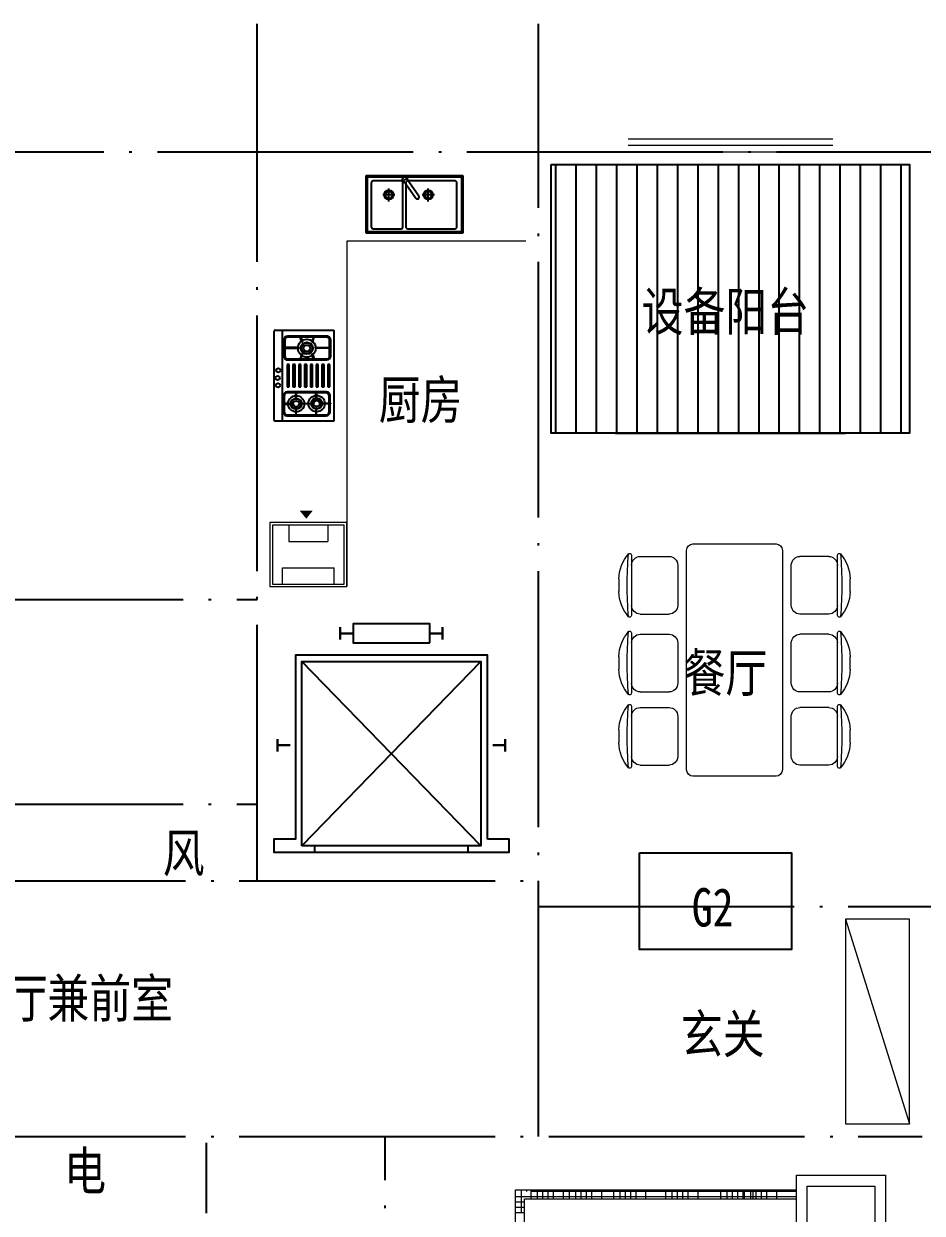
# Model space of a CAD drawing. Extents: x 164940 to 3842273, y 640355 to 1124023.
# Drawn here: x 3748510 to 3755535, y 1103472 to 1112771 of the extents above; entities that cross this region are included whole.
import ezdxf

# ---------------------------------------------------------------- set-up
doc = ezdxf.new("R2010")
doc.units = 0
doc.header["$LTSCALE"] = 1000
doc.header["$MEASUREMENT"] = 0
doc.linetypes.add('DOTE', pattern=[2.4200000000000004, 2, -0.2, 0.02, -0.2])
for name, color, linetype in [('-文字', 7, 'Continuous'), ('13fix', 154, 'Continuous'), ('DOTE', 1, 'DOTE'), ('HACTH', 8, 'Continuous'), ('STAIR', 43, 'Continuous'), ('WALL', 255, 'Continuous'), ('WINDOW', 4, 'Continuous'), ('管井', 236, 'Continuous')]:
    doc.layers.add(name, color=color, linetype=linetype)
for name, color, linetype, lineweight in [('fd', 4, 'Continuous', 5), ('家具', 33, 'Continuous', 5), ('看线', 5, 'Continuous', 0)]:
    doc.layers.add(name, color=color, linetype=linetype, lineweight=lineweight)
doc.styles.add('-黑体', font='SIMHEI.TTF', dxfattribs={"width": 0.8})

# ---------------------------------------------------------------- blocks, each defined once
blk = doc.blocks.new('A$C6F030B8F')
for p, q in [((273.4950913527282, 1808.523800458119), (372.6282256689738, 1808.523800458119)), ((881.8601397314342, 1808.523800458119), (980.9932740476797, 1808.523800458119)), ((1454.236752417637, 1808.523800458119), (1553.369886733883, 1808.523800458119)), ((93.06165851082187, 1708.523800458119), (553.0616585108219, 1708.523800458119)), ((701.4267068895278, 1708.523800458119), (1161.426706889528, 1708.523800458119)), ((1273.803319575731, 1708.523800458119), (1733.803319575731, 1708.523800458119)), ((98.06165851082187, 1641.023800458119), (98.06165851082187, 1416.023800458119)), ((548.0616585108219, 1641.023800458119), (548.0616585108219, 1416.023800458119)), ((706.4267068895278, 1641.023800458119), (706.4267068895278, 1416.023800458119)), ((1156.426706889528, 1641.023800458119), (1156.426706889528, 1416.023800458119)), ((1278.803319575731, 1641.023800458119), (1278.803319575731, 1416.023800458119)), ((1728.803319575731, 1641.023800458119), (1728.803319575731, 1416.023800458119)), ((165.5616585108219, 1348.523800458119), (480.5616585108219, 1348.523800458119)), ((773.9267068895278, 1348.523800458119), (1088.926706889528, 1348.523800458119)), ((1346.303319575731, 1348.523800458119), (1661.303319575731, 1348.523800458119)), ((0.001522393722552806, 1229.261700655799), (0.001522393722552806, 579.2617006557994)), ((1765.636489627534, 1279.261700655799), (50.00152239372255, 1279.261700655799)), ((1815.636489627534, 579.2617006557994), (1815.636489627534, 1229.261700655799)), ((50.00152239372255, 529.2617006557994), (1765.636489627534, 529.2617006557994)), ((98.06165851082187, 167.4996008534799), (98.06165851082187, 392.4996008534799)), ((480.5616585108219, 459.9996008534799), (165.5616585108219, 459.9996008534799)), ((548.0616585108219, 167.4996008534799), (548.0616585108219, 392.4996008534799)), ((706.4267068895278, 167.4996008534799), (706.4267068895278, 392.4996008534799)), ((1088.926706889528, 459.9996008534799), (773.9267068895278, 459.9996008534799)), ((1156.426706889528, 167.4996008534799), (1156.426706889528, 392.4996008534799)), ((1278.803319575731, 167.4996008534799), (1278.803319575731, 392.4996008534799)), ((1661.303319575731, 459.9996008534799), (1346.303319575731, 459.9996008534799)), ((1728.803319575731, 167.4996008534799), (1728.803319575731, 392.4996008534799)), ((553.0616585108219, 99.99960085347993), (93.06165851082187, 99.99960085347993)), ((1161.426706889528, 99.99960085347993), (701.4267068895278, 99.99960085347993)), ((1733.803319575731, 99.99960085347993), (1273.803319575731, 99.99960085347993)), ((372.6282256689738, -0.0003991465200670063), (273.4950913527282, -0.0003991465200670063)), ((980.9932740476797, -0.0003991465200670063), (881.8601397314342, -0.0003991465200670063)), ((1553.369886733883, -0.0003991465200670063), (1454.236752417637, -0.0003991465200670063))]:
    blk.add_line(p, q)
for centre, radius, start, end in [((283.2160704217386, 1493.083929135872), 315.5896225382623, 91.76513784487254, 130.7265433118913), ((362.9072465999634, 1493.083929135872), 315.5896225382623, 49.27345668810868, 88.23486215512744), ((891.5811188004445, 1493.083929135872), 315.5896225382623, 91.76513784487254, 130.7265433118913), ((971.2722949786694, 1493.083929135872), 315.5896225382623, 49.27345668810868, 88.23486215512744), ((1463.957731486647, 1493.083929135872), 315.5896225382623, 91.76513784487254, 130.7265433118913), ((1543.648907664872, 1493.083929135872), 315.5896225382623, 49.27345668810868, 88.23486215512744), ((83.83425769075984, 1724.66957237653), 10, 130.7265433118913, 202.6699912160863), ((93.06165851082187, 1728.523800458119), 20, 202.6699912160863, 270), ((323.0616585108219, -969.3144502629293), 2712.716921149136, 84.80230403046075, 95.19769596953925), ((165.5616585108219, 1641.023800458119), 67.5, 90, 180), ((480.5616585108219, 1641.023800458119), 67.5, 0, 90), ((553.0616585108219, 1728.523800458119), 20, 270, 337.3300087839137), ((562.2890593309421, 1724.66957237653), 10, 337.3300087839137, 49.27345668810868), ((692.1993060694658, 1724.66957237653), 10, 130.7265433118913, 202.6699912160863), ((701.4267068895278, 1728.523800458119), 20, 202.6699912160863, 270), ((931.4267068895278, -969.3144502629293), 2712.716921149136, 84.80230403046075, 95.19769596953925), ((773.9267068895278, 1641.023800458119), 67.5, 90, 180), ((1088.926706889528, 1641.023800458119), 67.5, 0, 90), ((1161.426706889528, 1728.523800458119), 20, 270, 337.3300087839137), ((1170.654107709648, 1724.66957237653), 10, 337.3300087839137, 49.27345668810868), ((1264.575918755669, 1724.66957237653), 10, 130.7265433118913, 202.6699912160863), ((1273.803319575731, 1728.523800458119), 20, 202.6699912160863, 270), ((1503.803319575731, -969.3144502629293), 2712.716921149136, 84.80230403046075, 95.19769596953925), ((1346.303319575731, 1641.023800458119), 67.5, 90, 180), ((1661.303319575731, 1641.023800458119), 67.5, 0, 90), ((1733.803319575731, 1728.523800458119), 20, 270, 337.3300087839137), ((1743.030720395851, 1724.66957237653), 10, 337.3300087839137, 49.27345668810868), ((165.5616585108219, 1416.023800458119), 67.5, 180, 270), ((480.5616585108219, 1416.023800458119), 67.5, 270, 0), ((773.9267068895278, 1416.023800458119), 67.5, 180, 270), ((1088.926706889528, 1416.023800458119), 67.5, 270, 0), ((1346.303319575731, 1416.023800458119), 67.5, 180, 270), ((1661.303319575731, 1416.023800458119), 67.5, 270, 0), ((50.00152239372255, 1229.261700655799), 50, 90, 180), ((1765.636489627534, 1229.261700655799), 50, 0, 90), ((50.00152239372255, 579.2617006557994), 50, 180, 270), ((1765.636489627534, 579.2617006557994), 50, 270, 0), ((165.5616585108219, 392.4996008534799), 67.5, 90, 180), ((480.5616585108219, 392.4996008534799), 67.5, 0, 90), ((773.9267068895278, 392.4996008534799), 67.5, 90, 180), ((1088.926706889528, 392.4996008534799), 67.5, 0, 90), ((1346.303319575731, 392.4996008534799), 67.5, 90, 180), ((1661.303319575731, 392.4996008534799), 67.5, 0, 90), ((93.06165851082187, 79.99960085347993), 20, 90, 157.3300087839137), ((165.5616585108219, 167.4996008534799), 67.5, 180, 270), ((480.5616585108219, 167.4996008534799), 67.5, 270, 0), ((553.0616585108219, 79.99960085347993), 20, 22.66999121608625, 90), ((701.4267068895278, 79.99960085347993), 20, 90, 157.3300087839137), ((773.9267068895278, 167.4996008534799), 67.5, 180, 270), ((1088.926706889528, 167.4996008534799), 67.5, 270, 0), ((1161.426706889528, 79.99960085347993), 20, 22.66999121608625, 90), ((1273.803319575731, 79.99960085347993), 20, 90, 157.3300087839137), ((1346.303319575731, 167.4996008534799), 67.5, 180, 270), ((1661.303319575731, 167.4996008534799), 67.5, 270, 0), ((1733.803319575731, 79.99960085347993), 20, 22.66999121608625, 90), ((83.83425769075984, 83.85382893512724), 10, 157.3300087839137, 229.2734566881087), ((283.2160704217386, 315.4394721757271), 315.5896225382623, 229.2734566881087, 268.2348621551275), ((323.0616585108219, 2777.837851574528), 2712.716921149136, 264.8023040304607, 275.1976959695393), ((362.9072465999634, 315.4394721757271), 315.5896225382623, 271.7651378448725, 310.7265433118913), ((562.2890593309421, 83.85382893512724), 10, 310.7265433118913, 22.66999121608625), ((692.1993060694658, 83.85382893512724), 10, 157.3300087839137, 229.2734566881087), ((891.5811188004445, 315.4394721757271), 315.5896225382623, 229.2734566881087, 268.2348621551275), ((931.4267068895278, 2777.837851574528), 2712.716921149136, 264.8023040304607, 275.1976959695393), ((971.2722949786694, 315.4394721757271), 315.5896225382623, 271.7651378448725, 310.7265433118913), ((1170.654107709648, 83.85382893512724), 10, 310.7265433118913, 22.66999121608625), ((1264.575918755669, 83.85382893512724), 10, 157.3300087839137, 229.2734566881087), ((1463.957731486647, 315.4394721757271), 315.5896225382623, 229.2734566881087, 268.2348621551275), ((1503.803319575731, 2777.837851574586), 2712.716921149136, 264.8023040304607, 275.1976959695393), ((1543.648907664872, 315.4394721757271), 315.5896225382623, 271.7651378448725, 310.7265433118913), ((1743.030720395851, 83.85382893512724), 10, 310.7265433118913, 22.66999121608625)]:
    blk.add_arc(centre, radius, start, end)
blk = doc.blocks.new('A$C6CE46E26')
at = {"layer": 'fd'}
blk.add_lwpolyline([(-0.001959714805707335, 283.7681710887118, 100, 0, 0), (61.97854170179926, 283.7681710887118, 0, 0, 0)], format="xyseb", dxfattribs=at)
at = {"layer": '家具'}
for p, q in [((445.3344271304086, 98.26441085286206), (445.3344271304086, 501.7349479740369)), ((572.3344271304086, 501.7349479740369), (445.3344271304086, 501.7349479740369)), ((112.3344271304086, 451.7349479740369), (239.3344271304086, 451.7349479740369)), ((239.3344271304086, 148.2644108528621), (239.3344271304086, 451.7349479740369)), ((112.3344271304086, 148.2644108528621), (239.3344271304086, 148.2644108528621)), ((572.3344271304086, 98.26441085286206), (445.3344271304086, 98.26441085286206))]:
    blk.add_line(p, q, dxfattribs=at)
for points in [[(592.3344271304086, -0.0003205764223821461), (592.3344271304086, 599.9996794032049), (92.33442713040859, 599.9996794032049), (92.33442713040859, -0.0003205764223821461)], [(572.3344271304086, 19.99967942357762), (572.3344271304086, 579.9996794032049), (112.3344271304086, 579.9996794032049), (112.3344271304086, 19.99967942357762)]]:
    blk.add_lwpolyline(points, close=True, dxfattribs=at)
blk = doc.blocks.new('m')
for p, q in [((-355.7634913567454, 468.8472961771768), (355.7770910095423, 468.8472963962122)), ((-355.7634912151843, 10.23512042936636), (-355.7634913567454, 468.8472961771768)), ((355.7770910095423, 468.8472963962122), (355.7770911511034, 9.764874946675263)), ((-307.4981349818408, 413.7893175088684), (-307.4981348877773, 107.3488909411826)), ((-299.4981349818408, 413.7893175113131), (-299.4981348877773, 107.3488909436273)), ((-151.7539077568799, 443.7893175567733), (-277.4981349911541, 443.7893175180652)), ((-151.7539077550173, 435.7893175568315), (-277.4981349892914, 435.7893175180652)), ((-218.4098225226626, 441.1951235950692), (-213.834559594281, 441.1951235964661)), ((-218.409822486341, 323.3859023717232), (-218.4098225226626, 441.1951235950692)), ((-213.834559594281, 441.1951235964661), (-213.8345595588908, 323.3859023731202)), ((-129.7539076535031, 107.3488909958978), (-129.753907748498, 413.7893175635836)), ((-121.7539076535031, 107.3488909983425), (-121.7539077475667, 413.7893175660283)), ((89.58245554473251, 437.4555363449617), (-86.63627119269222, 437.4555362907122)), ((-86.63627119269222, 437.4555362907122), (-86.63627118710428, 420.7992306943634)), ((-86.63627118710428, 420.7992306943634), (89.58245554938912, 420.7992307485547)), ((89.58245555870235, 392.1203606511699), (-86.63627117872238, 392.1203605969204)), ((-86.63627117872238, 392.1203605969204), (-86.63627117313445, 375.4640550005133)), ((-86.63627117313445, 375.4640550005133), (89.58245556335896, 375.4640550547629)), ((89.58245554938912, 420.7992307485547), (89.58245554473251, 437.4555363449617)), ((89.58245556335896, 375.4640550547629), (89.58245555870235, 392.1203606511699)), ((128.2859316123649, 409.030494861654), (128.2859317064285, 102.5900682939682)), ((136.2859316123649, 409.0304948641569), (136.2859317064285, 102.5900682964711)), ((284.0301588373259, 439.0304949096171), (158.2859316030517, 439.030494870909)), ((284.0301588391885, 431.0304949096171), (158.2859316058457, 431.030494870909)), ((215.4765744255856, 441.1233369074762), (220.0518373530358, 441.1233369088732)), ((215.4765744488686, 365.4116468434222), (215.4765744255856, 441.1233369074762)), ((220.0518373530358, 441.1233369088732), (220.0518373772502, 365.4116468448774)), ((306.0301589407027, 102.5900683486834), (306.0301588466391, 409.0304949163692)), ((314.0301589407027, 102.5900683511281), (314.0301588466391, 409.0304949188139)), ((-307.397068053484, 317.9250673094648), (-308.9522854499519, 313.138600325794)), ((-308.9522854499519, 313.138600325794), (-259.8533440856263, 297.1853872289648)), ((-258.2981266891584, 301.9718542126939), (-307.397068053484, 317.9250673094648)), ((-259.8533440856263, 297.1853872289648), (-258.2981266891584, 301.9718542126939)), ((-213.8345595588908, 323.3859023731202), (-218.409822486341, 323.3859023717232)), ((-170.9539159722626, 301.9718542395858), (-121.8549746181816, 317.9250673666247)), ((-169.3986985730007, 297.1853872568463), (-170.9539159722626, 301.9718542395858)), ((-120.2997572179884, 313.138600383827), (-169.3986985730007, 297.1853872568463)), ((-121.8549746181816, 317.9250673666247), (-120.2997572179884, 313.138600383827)), ((89.58245557267219, 346.7851849573781), (-86.63627116475254, 346.7851849031285)), ((-86.63627116475254, 346.7851849031285), (-86.63627115916461, 330.1288793067215)), ((-86.63627115916461, 330.1288793067215), (89.5824555773288, 330.128879360971)), ((89.58245558664203, 301.4500092635863), (-86.6362711507827, 301.4500092093367)), ((-86.6362711507827, 301.4500092093367), (-86.63627114519477, 284.7937036129297)), ((-86.63627114519477, 284.7937036129297), (89.58245559129864, 284.793703667121)), ((89.5824555773288, 330.128879360971), (89.58245557267219, 346.7851849573781)), ((89.58245559129864, 284.793703667121), (89.58245558664203, 301.4500092635863)), ((128.3411434413865, 332.571567013918), (188.0642791669816, 332.5715670323116)), ((128.3411434432492, 327.9963040862931), (128.3411434413865, 332.571567013918)), ((188.0642791679129, 327.9963041046867), (128.3411434432492, 327.9963040862931)), ((188.0642791669816, 332.5715670323116), (188.0642791679129, 327.9963041046867)), ((220.0518373772502, 365.4116468448774), (215.4765744488686, 365.4116468434222)), ((217.6099670212716, 301.4901975846151), (222.1852299487218, 301.4901975860121)), ((217.6099670501426, 206.5922179786721), (217.6099670212716, 301.4901975846151)), ((222.1852299487218, 301.4901975860121), (222.1852299775928, 206.5922179801273)), ((313.7402029698715, 332.5715670710197), (254.0170672442764, 332.5715670526261)), ((254.0170672442764, 332.5715670526261), (254.017067246139, 327.9963041250012)), ((254.017067246139, 327.9963041250012), (313.7402029708028, 327.9963041433366)), ((313.7402029708028, 327.9963041433366), (313.7402029698715, 332.5715670710197)), ((-308.9522854173556, 207.9996081233257), (-259.8533440632746, 223.9528212504229)), ((-307.3970680180937, 203.2131411405862), (-308.9522854173556, 207.9996081233257)), ((-258.2981266630813, 219.1663542676833), (-307.3970680180937, 203.2131411405862)), ((-259.8533440632746, 223.9528212504229), (-258.2981266630813, 219.1663542676833)), ((-213.8345595197752, 197.7523061345564), (-218.4098224472255, 197.7523061331594)), ((-218.4098224472255, 197.7523061331594), (-218.4098224109039, 79.94308490987169)), ((-213.8345594834536, 79.94308491126867), (-213.8345595197752, 197.7523061345564)), ((-169.398698550649, 223.9528212782461), (-170.9539159471169, 219.1663542945753)), ((-170.9539159471169, 219.1663542945753), (-121.8549745827913, 203.2131411977462)), ((-120.2997571853921, 207.999608181417), (-169.398698550649, 223.9528212782461)), ((-121.8549745827913, 203.2131411977462), (-120.2997571853921, 207.999608181417)), ((89.58245560061187, 256.1148335697362), (-86.63627113681287, 256.1148335154867)), ((-86.63627113681287, 256.1148335154867), (-86.63627113122493, 239.4585279190796)), ((-86.63627113122493, 239.4585279190796), (89.58245560526848, 239.4585279733292)), ((89.5824556145817, 210.7796578759444), (-86.63627112284303, 210.7796578216949)), ((-86.63627112284303, 210.7796578216949), (-86.63627111725509, 194.1233522252878)), ((-86.63627111725509, 194.1233522252878), (89.58245561923832, 194.1233522795374)), ((89.58245560526848, 239.4585279733292), (89.58245560061187, 256.1148335697362)), ((89.58245561923832, 194.1233522795374), (89.5824556145817, 210.7796578759444)), ((222.1852299775928, 206.5922179801273), (217.6099670501426, 206.5922179786721)), ((89.58245562762022, 165.4444821820944), (-86.63627110887319, 165.444482127903)), ((-86.63627110887319, 165.444482127903), (-86.63627110328525, 148.788176531496)), ((-86.63627110328525, 148.788176531496), (89.58245563320816, 148.7881765857455)), ((89.58245564159006, 120.1093064883025), (-86.63627109490335, 120.109306434053)), ((-86.63627109490335, 120.109306434053), (-86.63627108931541, 103.4530008377042)), ((-86.63627108931541, 103.4530008377042), (89.582455647178, 103.4530008919537)), ((89.58245563320816, 148.7881765857455), (89.58245562762022, 165.4444821820944)), ((89.582455647178, 103.4530008919537), (89.58245564159006, 120.1093064883025)), ((128.3411434907466, 174.8180093244882), (188.0642792154104, 174.8180093428819)), ((128.3411434916779, 170.2427463968634), (128.3411434907466, 174.8180093244882)), ((188.0642792163417, 170.242746415257), (128.3411434916779, 170.2427463968634)), ((188.0642792154104, 174.8180093428819), (188.0642792163417, 170.242746415257)), ((223.2520308410749, 144.0770523414831), (218.6767679136246, 144.0770523400861)), ((218.6767679136246, 144.0770523400861), (218.6767679359764, 70.49722630286124)), ((223.2520308634266, 70.49722630425822), (223.2520308410749, 144.0770523414831)), ((313.7402030183002, 174.8180093815899), (254.0170672927052, 174.8180093631963)), ((254.0170672927052, 174.8180093631963), (254.0170672945678, 170.2427464355133)), ((254.0170672945678, 170.2427464355133), (313.7402030192316, 170.2427464539069)), ((313.7402030192316, 170.2427464539069), (313.7402030183002, 174.8180093815899)), ((355.7770911324769, 68.10911868780386), (-355.7634912338108, 68.10911846876843)), ((-345.7702911831439, 0.2351227444014512), (345.7702911831439, -0.2351227444014512)), ((-277.498134881258, 85.34889095037943), (-151.7539076469839, 85.34889098908752)), ((-277.498134878464, 77.34889095043764), (-151.7539076441899, 77.34889098914573)), ((-218.4098224109039, 79.94308490987169), (-213.8345594834536, 79.94308491126867)), ((158.2859317129478, 80.59006830322323), (284.0301589472219, 80.59006834193133)), ((158.2859317157418, 72.59006830322323), (284.0301589500159, 72.59006834193133)), ((218.6767679359764, 70.49722630286124), (223.2520308634266, 70.49722630425822))]:
    blk.add_line(p, q)
for centre, radius in [((218.9072806527838, 333.9015747685917), 63.72115244483573), ((218.9072806527838, 333.9015747685917), 42.97429082557129), ((-213.3104646811262, 257.094074982102), 70.09326768931929), ((-213.3104646811262, 257.094074982102), 47.27171990812843), ((-213.3104646811262, 257.094074982102), 41.77171990812843), ((-213.3104646811262, 257.094074982102), 25.27171990812844), ((218.9072806527838, 333.9015747685917), 37.97429082557129), ((218.9072806527838, 333.9015747685917), 22.97429082557131), ((221.0406732540578, 174.0161530530313), 63.72115244483573), ((221.0406732540578, 174.0161530530313), 42.97429082557129), ((221.0406732540578, 174.0161530530313), 37.97429082557129), ((221.0406732540578, 174.0161530530313), 22.97429082557131), ((-40.58477921504527, 34.40674316883087), 16.15891210973495), ((18.94860550202429, 29.64779873104999), 16.15891210973495), ((76.10056280810386, 32.02727097668685), 16.15891210973495)]:
    blk.add_circle(centre, radius)
for centre, radius, start, end in [((-277.4981349818408, 413.7893175180652), 30.00000000000049, 90, 180.0000000166753), ((-277.4981349818408, 413.7893175181234), 21.99999999998268, 90, 180.0000000166753), ((-151.753907748498, 413.7893175568315), 29.99999999998959, 1.667526652835144e-08, 90), ((-151.753907748498, 413.7893175568315), 21.99999999999721, 1.667526652835144e-08, 90), ((158.2859316123649, 409.030494870909), 30.00000000000779, 90, 180.0000000166753), ((158.2859316123649, 409.030494870909), 22.00000000000087, 90, 180.0000000166753), ((284.0301588466391, 409.0304949096171), 30.00000000000414, 1.667526652835144e-08, 90), ((284.0301588466391, 409.0304949096171), 21.99999999998265, 1.667526652835144e-08, 90), ((-277.4981348877773, 107.3488909504376), 29.99999999998959, 180.0000000166753, 270), ((-277.4981348877773, 107.3488909504376), 22.00000000001177, 180.0000000166753, 270), ((-151.7539076535031, 107.3488909891457), 30.0000000000005, 270, 1.667526652835144e-08), ((-151.7539076535031, 107.3488909890875), 21.99999999998994, 270, 1.667526652835144e-08), ((158.2859317064285, 102.5900683032232), 30.00000000001871, 180.0000000166753, 270), ((158.2859317064285, 102.5900683032232), 22.00000000001177, 180.0000000166753, 270), ((284.0301589407027, 102.5900683419313), 29.99999999998596, 270, 1.667526652835144e-08), ((284.0301589407027, 102.5900683419313), 21.99999999998994, 270, 1.667526652835144e-08), ((-345.7634912151843, 10.23512043245137), 9.999999999999995, 180.0000000166753, 269.9610390505068), ((345.7770911511034, 9.764874943590257), 9.999999999999995, 269.9610390505068, 1.667526652835144e-08)]:
    blk.add_arc(centre, radius, start, end)
blk = doc.blocks.new('xc1')
for p, q in [((-378.479559328407, 0), (-378.479559328407, 450)), ((-378.479559328407, 450), (378.479559328407, 450)), ((-368.479559328407, 10), (-368.479559328407, 440)), ((-368.479559328407, 440), (368.479559328407, 440)), ((-337.7741475421935, 393.4109874444548), (-337.7741475421935, 50.34326487750513)), ((-105.4814500464126, 408.4109874444548), (-322.7741475421935, 408.4109874444548)), ((-90.48145004641265, 50.34326487750513), (-90.48145004641265, 393.4109874444548)), ((-63.46327990386635, 426.5922091635293), (-85.18003832641989, 411.4023201439995)), ((-85.18003832641989, 411.4023201439995), (11.55814302526414, 273.0971809896873)), ((-67.93655653111637, 393.4109874444548), (-67.93655653111637, 50.34326487750513)), ((33.27490144781768, 288.2870700092171), (-63.46327990386635, 426.5922091635293)), ((316.1396116139367, 408.4109874444548), (-52.93655653111637, 408.4109874444548)), ((331.1396116139367, 50.34326487750513), (331.1396116139367, 393.4109874444548)), ((368.479559328407, 440), (368.479559328407, 10)), ((378.479559328407, 450), (378.479559328407, 0)), ((-152.5775352483615, 299.6288677822449), (-248.6143078319728, 299.6288677822449)), ((-200.7713974397629, 248.1341190802632), (-200.7713974397629, 348.3189120593015)), ((155.8082830496132, 299.6288677822449), (59.77151046600193, 299.6288677822449)), ((107.6144208582118, 248.1341190802632), (107.6144208582118, 348.3189120593015)), ((378.479559328407, 0), (-378.479559328407, 0)), ((368.479559328407, 10), (-368.479559328407, 10)), ((-322.7741475421935, 35.34326487750513), (-105.4814500464126, 35.34326487750513)), ((-52.93655653111637, 35.34326487750513), (316.1396116139367, 35.34326487750513))]:
    blk.add_line(p, q)
for centre, radius in [((-200.7713974397629, 299.6288677822449), 36.13484355663392), ((-200.7713974397629, 299.6288677822449), 27.13484355663391), ((107.6144208582118, 299.6288677822449), 36.13484355663392), ((107.6144208582118, 299.6288677822449), 27.13484355663391)]:
    blk.add_circle(centre, radius)
for centre, radius, start, end in [((-322.7741475421935, 393.4109874444548), 15, 90, 180), ((-105.4814500464126, 393.4109874444548), 15, 0, 90), ((-74.32165911514312, 418.9972646537353), 21.70012077171123, 342.6067890294068, 267.3353041389163), ((-52.93655653111637, 393.4109874444548), 15, 90, 180), ((316.1396116139367, 393.4109874444548), 15, 0, 90), ((22.41652223654091, 280.6921254994231), 13.25094642638578, 214.9710466112959, 34.97104661129587), ((-322.7741475421935, 50.34326487750513), 15, 180, 270), ((-105.4814500464126, 50.34326487750513), 15, 270, 0), ((-52.93655653111637, 50.34326487750513), 15, 180, 270), ((316.1396116139367, 50.34326487750513), 15, 270, 0)]:
    blk.add_arc(centre, radius, start, end)
blk = doc.blocks.new('A$C45025D1E')
for p, q in [((1620.000082479499, 50.00004695117241), (220.0000824794988, 1490.000046951172)), ((1620.000082479499, 1490.000046951143), (220.0000824794988, 50.00004695117241)), ((320.0000824794988, 4.695117240771651e-05), (320.0000824794988, 50.00004695117241)), ((1520.000082479499, 4.695117240771651e-05), (1520.000082479499, 50.00004695117241))]:
    blk.add_line(p, q)
at = {"const_width": 18}
for points in [[(520.0000824794988, 1760.000046951172), (520.0000824794988, 1660.000046951172)], [(1320.000082479499, 1760.000046951172), (1320.000082479499, 1660.000046951172)], [(620.0000824794988, 1710.000046951172), (520.0000824794988, 1710.000046951172)], [(1220.000082479499, 1710.000046951172), (1320.000082479499, 1710.000046951172)], [(30.00008247949881, 885.0000469511724), (30.00008247949881, 785.0000469511724)], [(130.0000824794988, 835.0000469511724), (30.00008247949881, 835.0000469511724)], [(1710.000082479499, 835.0000469511724), (1810.000082479499, 835.0000469511724)], [(1810.000082479499, 885.0000469511724), (1810.000082479499, 785.0000469511724)]]:
    blk.add_lwpolyline(points, dxfattribs=at)
for points in [[(1220.000082479499, 1635.000046951172), (1220.000082479499, 1785.000046951143), (620.0000824794988, 1785.000046951143), (620.0000824794988, 1635.000046951172)], [(1670.000082479499, 100.0000469511724), (1670.000082479499, 1540.000046951143), (170.0000824794988, 1540.000046951143), (170.0000824794988, 100.0000469511724), (8.247949881479144e-05, 100.0000469511724), (8.247949881479144e-05, 4.695117240771651e-05), (1840.000082479499, 4.695117240771651e-05), (1840.000082479499, 100.0000469511724)], [(220.0000824794988, 50.00004695117241), (220.0000824794988, 1490.000046951172), (1620.000082479499, 1490.000046951143), (1620.000082479499, 50.00004695117241)]]:
    blk.add_lwpolyline(points, close=True)
blk = doc.blocks.new('dfawfsadfasdf')
at = {"ltscale": 20}
for p, q in [((1971.825158281717, 3929.343125873944), (510.6965290360386, 3930.100784420269)), ((440.3485021339729, 3047.646075791679), (440.3485021339729, 3859.752757518785)), ((2042.173185182502, 3046.807319416199), (2042.173185182502, 3858.99509897246)), ((463.2050214139745, 3024.736209804658), (568.3516333620064, 3024.613647678168)), ((614.1586085146992, 3059.382550630718), (1868.389713156503, 3057.92058025999)), ((1914.063289715094, 3024.073424527654), (2019.263319195481, 3023.950800136197)), ((2175.90485157771, 2918.458346249536), (2175.90485157771, 3023.658447198803)), ((2198.788059757208, 3046.541655378183), (3017.443041448132, 3046.541655378183)), ((3081.283875861554, 3011.719382061856), (3081.283875861554, 718.7545617399737)), ((2210.727042951155, 2218.512577279937), (2210.727042951155, 2872.745347459335)), ((727.783146969392, 2487.136307340581), (1750.216743273893, 2487.136307340581)), ((727.783146969392, 1052.04701741715), (727.783146969392, 2487.136307340581)), ((1750.216743273893, 2487.136307340581), (1750.216743273893, 1052.04701741715)), ((2210.727042951155, 718.5142042031512), (2210.727042951155, 2172.746160921175)), ((1750.216743273893, 1052.04701741715), (727.783146969392, 1052.04701741715)), ((2233.610251130536, 695.6309960237704), (2996.284868770745, 695.6309960240033)), ((2996.971735786996, 695.7023996065836), (3060.812570200418, 695.7023996065836))]:
    blk.add_line(p, q, dxfattribs=at)
for p, q in [((476.0979407549603, 3843.045160271693), (475.2113416795619, 3082.427735565463)), ((499.3398337853141, 3866.232933454216), (569.0009151283884, 3866.151734354207)), ((569.0009151283884, 3866.151734354207), (1871.905380170443, 3864.633028816897)), ((592.1886883107945, 3842.90984132397), (591.3020892349305, 3082.29241661774)), ((1242.214493189007, 3865.367015891476), (1241.274160835659, 3058.651565445354)), ((1869.089765747543, 3864.636310783448), (1915.429269863642, 3865.610593854915)), ((1892.188575542998, 3843.45119904168), (1891.299579143641, 3080.777099539991)), ((1892.188575542532, 3843.45119904168), (1891.299579143175, 3080.777099539991)), ((1892.187376833521, 3842.422820672393), (1891.300777853117, 3081.805477909278)), ((1915.429269863758, 3865.610593855148), (1985.090351206716, 3865.529394754907)), ((2008.278124389122, 3842.28750172467), (2007.391525408719, 3081.670158961555)), ((591.9491499993019, 3637.408822261961), (1891.947838522028, 3636.921801610384)), ((592.0154661412816, 3694.301745396107), (1892.014154664008, 3693.81472474453)), ((0, 3393.988251128932), (0, 0)), ((440.3485021339729, 3393.9882511287), (0, 3393.988251128932)), ((440.3485021339729, 3369.476360505447), (0, 3369.476360505447)), ((44.20337356778327, 2825.048583563184), (44.20337356778327, 3393.988251128932)), ((74.10646730440203, 3323.640224227449), (74.10646730440203, 3393.988251128932)), ((115.9855270691914, 3323.640224227449), (115.9855270691914, 3393.988251128932)), ((157.8645868339809, 3323.640224227449), (157.8645868339809, 3393.988251128932)), ((208.2408496163553, 3323.640224227449), (208.2408496163553, 3393.988251128932)), ((250.1199093811447, 3327.597300740425), (250.1199093811447, 3393.988251128932)), ((291.9989691458177, 3323.640224227449), (291.9989691458177, 3393.988251128932)), ((2040.696709515876, 3427.597300740657), (2042.173185182502, 3427.597300740657)), ((2283.376395095023, 3393.988251128932), (2042.173185182502, 3393.988251128932)), ((2177.640124010155, 3327.597300740657), (2177.640124010155, 3393.988251128932)), ((70.34802690148354, 3323.640224227449), (70.34802690148354, 70.34802690148354)), ((440.3485021339729, 3323.640224227449), (70.34802690148354, 3323.640224227449)), ((86.08243333257269, 3323.640224227449), (86.08243333257269, 3327.597300740425)), ((440.3485021339729, 3327.597300740657), (127.9614930973621, 3327.597300740657)), ((2283.376395287924, 3323.640224227449), (2042.173185182502, 3323.640224227449)), ((70.34802690148354, 3243.839181211079), (0, 3243.839181211079)), ((70.34802690148354, 3201.960121446289), (0, 3201.960121446289)), ((70.34802690148354, 3160.0810616815), (0, 3160.0810616815)), ((70.34802690148354, 3118.20200191671), (0, 3118.20200191671)), ((2709.473834474338, 3148.641570956213), (2709.473834474338, 3046.541655378185)), ((2779.821861375822, 3148.641570956213), (2779.821861375822, 3046.541655378185)), ((70.34802690148354, 2992.564822622342), (0, 2992.564822622342)), ((498.0678609592142, 3059.517869578442), (568.3922232477926, 3059.435897337738)), ((1984.481659421697, 3058.813639681553), (1914.157297133002, 3058.895611922257)), ((2210.727124894271, 2988.836173882475), (2210.727124894271, 2918.511763818096)), ((2994.228192570503, 3011.719382061856), (2233.610333073651, 3011.719382061856)), ((3017.443041448481, 2918.843404516345), (3017.443041448132, 2988.504533184227)), ((70.34802690148354, 2950.685762857553), (0, 2950.685762857553)), ((70.34802690148354, 2908.806703092763), (0, 2908.806703092763)), ((2994.228192570503, 2895.628555638716), (2233.610333073651, 2895.628555638716)), ((70.34802690148354, 2866.927643327974), (0, 2866.927643327974)), ((2845.61999568413, 718.7545617399737), (2845.61999568413, 2872.504989922745)), ((3017.443041448132, 2218.752934816526), (3017.443041448132, 2872.413706761086)), ((70.34802690148354, 2741.290464033606), (0, 2741.290464033606)), ((70.34802690148354, 2699.411404268816), (0, 2699.411404268816)), ((70.34802690148354, 2657.532344504027), (0, 2657.532344504027)), ((70.34802690148354, 2615.653284739237), (0, 2615.653284739237)), ((70.34802690148354, 2490.016105444869), (0, 2490.016105444869)), ((70.34802690148354, 2448.13704568008), (0, 2448.13704568008)), ((44.20337356778327, 1619.951149208238), (44.20337356778327, 2490.016105444869)), ((760.7587845794624, 2454.160669730511), (1717.241105663823, 2454.160669730511)), ((760.7587845794624, 1085.02265502722), (760.7587845794624, 2454.160669730511)), ((1717.241105663823, 2454.160669730511), (1717.241105663823, 1085.02265502722)), ((70.34802690148354, 2356.25798591529), (0, 2356.25798591529)), ((70.34802690148354, 2314.378926150501), (0, 2314.378926150501)), ((70.34802690148354, 2188.741746856133), (0, 2188.741746856133)), ((2996.284868763178, 2195.629369100556), (2233.610251130536, 2195.629369100556)), ((3017.443041448132, 1418.753748278134), (3017.443041448132, 2172.505803384352)), ((70.34802690148354, 1937.467388267396), (0, 1937.467388267396)), ((70.34802690148354, 1895.588328502607), (0, 1895.588328502607)), ((70.34802690148354, 1853.709268737817), (0, 1853.709268737817)), ((70.34802690148354, 1811.830208973028), (0, 1811.830208973028)), ((70.34802690148354, 1536.19302967866), (0, 1536.19302967866)), ((70.34802690148354, 1494.31396991387), (0, 1494.31396991387)), ((70.34802690148354, 1452.434910149081), (0, 1452.434910149081)), ((70.34802690148354, 1410.555850384291), (0, 1410.555850384291)), ((2996.284868763178, 1395.63018256193), (2233.610251130536, 1395.63018256193)), ((3017.443041448132, 718.7545617399737), (3017.443041448132, 1372.50661684596)), ((70.34802690148354, 1284.918671089923), (0, 1284.918671089923)), ((70.34802690148354, 1243.039611325134), (0, 1243.039611325134)), ((44.20337356778327, 564.8537148532923), (44.20337356778327, 1284.918671089923)), ((1717.241105663823, 1085.02265502722), (760.7587845794624, 1085.02265502722)), ((70.34802690148354, 732.36995391245), (0, 732.36995391245)), ((70.34802690148354, 690.4908941476606), (0, 690.4908941476606)), ((2709.473834474367, 695.6309960239123), (2709.473834474367, 581.8323728455362)), ((2779.821861375793, 695.6309960239414), (2779.821861375793, 581.8323728455362)), ((70.34802690148354, 648.6118343828712), (0, 648.6118343828712)), ((70.34802690148354, 606.7327746180817), (0, 606.7327746180817)), ((70.34802690148354, 481.0955953237135), (0, 481.0955953237135)), ((70.34802690148354, 439.2165355589241), (0, 439.2165355589241)), ((70.34802690148354, 397.3374757941347), (0, 397.3374757941347)), ((70.34802690148354, 355.4584160293452), (0, 355.4584160293452)), ((70.34802690148354, 179.821236734977), (0, 179.821236734977)), ((70.34802690148354, 137.9421769701876), (0, 137.9421769701876)), ((70.34802690148354, 96.06311720539816), (0, 96.06311720539816)), ((44.20337356778327, 0), (44.20337356778327, 179.821236734977)), ((2198.758500899508, 54.18405744060874), (0, 54.18405744060874)), ((0, 0), (2198.758500899508, 3.637978807091713e-12)), ((70.34802690148354, 70.34802690148354), (2198.758500899508, 70.34802690148717)), ((86.08243333257269, 0), (86.08243333257269, 12.30499767558649)), ((122.1533035893226, 0), (122.1533035893226, 70.34802690148354)), ((2198.758500899508, 12.30499767581932), (127.9614930973621, 12.30499767581932)), ((170.9876222417224, 12.30499767558649), (170.9876222417224, 70.34802690148354)), ((212.8666820063954, 0), (212.8666820063954, 70.34802690148354)), ((254.7457417711848, 0), (254.7457417711848, 70.34802690148354)), ((296.6248015359743, 12.30499767558649), (296.6248015359743, 70.34802690148354)), ((374.148868446704, 0), (374.148868446704, 70.34802690148354)), ((421.735242040013, 0), (421.735242040013, 70.34802690148354)), ((470.5695606924128, 12.30499767558649), (470.5695606924128, 70.34802690148354)), ((512.4486204570858, 0), (512.4486204570858, 70.34802690148354)), ((554.3276802218752, 0), (554.3276802218752, 70.34802690148354)), ((596.2067399866646, 12.30499767558649), (596.2067399866646, 70.34802690148354)), ((673.7308068973944, 0), (673.7308068973944, 70.34802690148354)), ((766.8614212615648, 0), (766.8614212615648, 70.34802690148354)), ((815.6957399139646, 12.30499767558649), (815.6957399139646, 70.34802690148354)), ((857.5747996786376, 0), (857.5747996786376, 70.34802690148354)), ((899.4538594434271, 0), (899.4538594434271, 70.34802690148354)), ((941.3329192082165, 12.30499767558649), (941.3329192082165, 70.34802690148354)), ((1018.856986118946, 0), (1018.856986118946, 70.34802690148354)), ((1173.510259898962, 0), (1173.510259898962, 70.34802690148354)), ((1222.344578551361, 12.30499767558649), (1222.344578551361, 70.34802690148354)), ((1264.223638316034, 0), (1264.223638316034, 70.34802690148354)), ((1306.102698080824, 0), (1306.102698080824, 70.34802690148354)), ((1347.981757845613, 12.30499767558649), (1347.981757845613, 70.34802690148354)), ((1425.505824756343, 0), (1425.505824756343, 70.34802690148354)), ((1605.257094249246, 0), (1605.257094249246, 70.34802690148354)), ((1654.091412901646, 12.30499767558649), (1654.091412901646, 70.34802690148354)), ((1695.970472666319, 0), (1695.970472666319, 70.34802690148354)), ((1737.849532431108, 0), (1737.849532431108, 70.34802690148354)), ((1779.728592195897, 12.30499767558649), (1779.728592195897, 70.34802690148354)), ((1789.074048502953, 0), (1789.074048502953, 70.34802690148354)), ((1837.908367155353, 12.30499767558649), (1837.908367155353, 70.34802690148354)), ((1857.252659106627, 0), (1857.252659106627, 70.34802690148354)), ((1879.787426920026, 0), (1879.787426920026, 70.34802690148354)), ((1921.666486684815, 0), (1921.666486684815, 70.34802690148354)), ((1963.545546449604, 12.30499767558649), (1963.545546449604, 70.34802690148354)), ((2041.069613360334, 0), (2041.069613360334, 70.34802690148354))]:
    blk.add_line(p, q)
for points in [[(2895.203967180394, 3148.641570956293), (2198.758500899508, 3148.641570956293), (2198.758500899508, 3845.087037237194), (2895.203967180394, 3845.087037237194)], [(2895.203967180394, 581.8323728455362), (2198.758500899508, 581.8323728455362), (2198.758500899508, -114.6130934353641), (2895.203967180394, -114.6130934353641)]]:
    blk.add_lwpolyline(points, close=True, dxfattribs=at)
for points in [[(2811.630511226685, 3232.215026910002), (2282.331956853217, 3232.215026910002), (2282.331956853217, 3761.513581283485), (2811.630511226685, 3761.513581283485)], [(2811.630511226685, 498.2589168918275), (2282.331956853217, 498.2589168918275), (2282.331956853217, -31.03963748165552), (2811.630511226685, -31.03963748165552)]]:
    blk.add_lwpolyline(points, close=True)
for centre, major_axis, ratio, start_param, end_param in [((510.6965290354565, 3859.752757518785), (49.74356686515965, -49.74356686515968), 0.9999999999989152, 2.356194490185183, 3.926990816987784), ((1971.825158281019, 3858.99509897246), (49.74356686516389, -49.7435668651639), 0.9999999999987447, 0.7853981633980759, 2.356194490181788), ((568.4188966013025, 3082.31908997125), (16.18087167878352, 16.18087167878352), 0.9999999999993547, 3.925825186747918, 5.496621513537082), ((614.1852818683255, 3082.26574326423), (16.18087167877308, 16.18087167877307), 0.9999999999802957, 2.355028859937748, 3.925825186757436), ((1868.416386510013, 3080.803772893269), (16.18087167888955, -16.18087167888956), 0.9999999999557189, 5.496621513515241, 7.067417840364605), ((1868.416386510013, 3080.803772893269), (16.18087167888955, -16.18087167888956), 0.9999999999557189, 5.496621513515241, 7.067417840364605), ((1914.183970486629, 3081.778804555535), (16.18087167871481, 16.18087167871481), 0.9999999999874984, 2.355028859941349, 3.925825186753834), ((463.231694767368, 3047.619402438169), (16.1808716788311, 16.18087167883109), 0.9999999999934635, 2.355028859954518, 3.925825186750864), ((568.3719283048995, 3042.02477250807), (12.40619277557658, -12.41424283189967), 0.9843085810448724, -0.7941469320344435, 2.34744572155535), ((1914.137002094765, 3041.484405149473), (12.40619184037719, -12.41426127055885), 0.9843071922759038, 2.347445796428546, 5.489038450018339), ((2019.289992548991, 3046.833992769709), (16.18087167878352, 16.18087167878352), 0.9999999999993547, 3.925825186747918, 5.496621513537082)]:
    blk.add_ellipse(centre, major_axis=major_axis, ratio=ratio, start_param=start_param, end_param=end_param, dxfattribs=at)
for centre, major_axis, ratio, start_param, end_param in [((499.3127738614567, 3843.018100347836), (16.41537706525861, 16.41537706525861), 0.9999999999935012, 0.7842325331606732, 2.355028859954086), ((568.9738552044146, 3842.936901247827), (16.41537706544305, 16.41537706544304), 0.9999999999911071, -0.7865637936469223, 0.7842325331568669), ((615.4035214170581, 3842.882781400112), (16.41537706538476, -16.41537706538477), 0.9999999999981899, 2.355028859951427, 3.925825186753148), ((1868.972543727141, 3842.44988059625), (16.41537706538476, 16.41537706538475), 0.9999999999982017, -0.786563793643375, 0.7842325331583346), ((1869.062628212268, 3841.421477767639), (16.41537706548239, 16.41537706548238), 0.9999999999847389, -0.6978543583677407, 0.7842325331650657), ((1869.062628212268, 3841.421477767406), (16.41537706537946, -16.41537706537947), 0.9999999999995579, 0.8729419684448783, 2.355028859952111), ((1915.402209939901, 3842.395760748535), (16.41537706538476, -16.41537706538477), 0.9999999999982015, 2.355028859951433, 3.925825186743112), ((1915.309728226275, 3841.367570724804), (16.41537706579015, 16.41537706579015), 0.9999999999474024, 0.7842325331837339, 2.26631942465306), ((1915.309728226159, 3841.367570724571), (16.41537706540871, 16.4153770654087), 0.9999999999993272, 0.7842325331577715, 2.266319424679504), ((1985.063291282859, 3842.314561648527), (16.41537706538476, 16.41537706538475), 0.9999999999982017, -0.786563793643375, 0.7842325331583346), ((498.0945343126077, 3082.40106221172), (16.18087167877308, 16.18087167877307), 0.9999999999802957, 2.355028859937748, 3.925825186757436), ((1984.508332775207, 3081.696832314832), (16.18087167865653, -16.18087167865653), 0.9999999999946897, 5.496621513539825, 7.06741784034512), ((2822.405146806501, 2872.504989922745), (16.41537706561391, -16.41537706561392), 0.9999999999899127, 0.7853981634024919, 2.267485054896835), ((2868.834844561759, 718.7545617399737), (16.41537706566159, -16.41537706566159), 0.999999999994236, 3.926990816990123, 5.40907770848465)]:
    blk.add_ellipse(centre, major_axis=major_axis, ratio=ratio, start_param=start_param, end_param=end_param)
at = {"ltscale": 20, "extrusion": (0, 0, -1)}
for centre, major_axis, ratio, start_param, end_param in [((2198.788059757091, 3023.658447198803), (16.18087167898193, -16.18087167898193), 0.9999999999952617, 2.356194490189976, 3.926990816989611), ((3020.770083091222, 2976.709330186481), (49.43492109714919, 49.43492109714918), 0.9999999999949295, 5.450179854177006, 6.544087876733417), ((2193.315906292759, 2918.511763818096), (12.67655860629282, -12.70333333498662), 0.9429872195307343, -0.8157856729866981, 2.325806980603095), ((2233.610333073535, 2918.511763818096), (16.18087167898193, 16.18087167898193), 0.9999999999952617, 2.356194490189976, 3.926990816989611), ((2233.610251130536, 2218.512577279937), (16.18087167898193, 16.18087167898193), 0.9999999999952617, 2.356194490189976, 3.926990816989611), ((2233.610251130536, 2172.746160921175), (16.18087167898193, -16.18087167898193), 0.9999999999952617, 2.356194490189976, 3.926990816989611), ((2233.610251130536, 1418.513390741311), (16.18087167898193, 16.18087167898193), 0.9999999999952617, 2.356194490189976, 3.926990816989611), ((2233.610251130536, 1372.746974382782), (16.18087167898193, -16.18087167898193), 0.9999999999952617, 2.356194490189976, 3.926990816989611), ((2233.610251130536, 718.5142042031512), (16.18087167898193, 16.18087167898193), 0.9999999999952617, 2.356194490189976, 3.926990816989611), ((3058.069026983925, 718.7545617399737), (16.41537706555899, -16.41537706555899), 0.9999999999952889, -0.7853981633998038, 0.6966887281092213)]:
    blk.add_ellipse(centre, major_axis=major_axis, ratio=ratio, start_param=start_param, end_param=end_param, dxfattribs=at)
at = {"extrusion": (0, 0, -1)}
for centre, major_axis, ratio, start_param, end_param in [((2233.610333073535, 2988.836173882475), (16.18087167898193, -16.18087167898193), 0.9999999999952617, 2.356194490189976, 3.926990816989611), ((2994.228192570386, 2988.504533184227), (16.41537706564577, -16.41537706564577), 0.9999999999935177, 3.926990816990482, 5.497787143778897), ((2868.834844561759, 2872.504989922745), (16.41537706579386, 16.41537706579386), 0.9999999999794374, 3.926990816997523, 5.409077708477366), ((2994.228192570386, 2918.843404516345), (16.41537706553936, -16.41537706553937), 0.9999999999864237, -0.7853981634042365, 0.7853981634042362), ((2994.228192570386, 2872.413706761086), (16.41537706553934, -16.41537706553934), 0.9999999999964552, 3.926990816983999, 5.497787143770337), ((2994.228192570386, 2218.752934816526), (16.41537706579386, 16.41537706579386), 0.9999999999794374, 0.7853981634077295, 2.267485054887573), ((2994.228192570386, 2172.505803384352), (16.41537706579386, -16.41537706579386), 0.9999999999794371, 4.015700252292013, 5.497787143771856), ((2994.228192570386, 1418.753748278134), (16.41537706566159, 16.41537706566159), 0.999999999994236, 0.7853981634003302, 2.267485054894856), ((2994.228192570386, 1372.50661684596), (16.41537706566159, -16.41537706566159), 0.9999999999942359, 4.01570025228473, 5.497787143779256), ((2822.405146806501, 718.7545617399737), (16.41537706555899, -16.41537706555899), 0.9999999999952889, -0.7853981633998038, 0.6966887281092213), ((2994.228192570386, 718.7545617399737), (16.41537706566159, 16.41537706566159), 0.999999999994236, 0.7853981634003302, 2.267485054894856)]:
    blk.add_ellipse(centre, major_axis=major_axis, ratio=ratio, start_param=start_param, end_param=end_param, dxfattribs=at)
at = {"ltscale": 20, "extrusion": (0, 0, -0.9999999999999998)}
blk.add_ellipse((2233.610251130536, 2872.745347459335), major_axis=(16.18087167907988, 16.18087167907988), ratio=0.9999999999831545, start_param=3.926990816995664, end_param=5.497787143773715, dxfattribs=at)

msp = doc.modelspace()

# ---------------------------------------------------------------- hatches: boundary and pattern name
at = {"layer": 'HACTH'}
h = msp.add_hatch(dxfattribs=at)
h.set_pattern_fill('ANSI31', color=256, scale=100, angle=45, style=0)
h.set_pattern_definition([(90, (3551693.740909737, 1114658.380981947), (-158.75, 1.4210854715202e-14), [])])
h.paths.add_polyline_path([(3752635.043085076, 1111670.771758298), (3755435.043084027, 1111670.771758298), (3755435.043084027, 1109570.771758521), (3752635.043085076, 1109570.771758521)])

# ---------------------------------------------------------------- linework, layer by layer
at = {"layer": '-文字'}
msp.add_lwpolyline([(3753325.394380599, 1106289.405162361), (3754512.284345515, 1106289.405162361), (3754512.284345515, 1105534.295823911), (3753325.394380599, 1105534.295823911)], close=True, dxfattribs=at)
at = {"layer": 'DOTE'}
for p, q in [((3750335.043086905, 1106070.771758248), (3750335.043086905, 1112770.771758352)), ((3752535.043087267, 1104070.771756548), (3752535.043084482, 1112770.771758352)), ((3735035.043084788, 1111770.771758298), (3761630.492673731, 1111770.771758298)), ((3745335.043086943, 1108270.771758248), (3750335.043086905, 1108270.771758248)), ((3745335.043086837, 1106670.771758248), (3750335.043086905, 1106670.771758248)), ((3742935.043086842, 1106070.771758247), (3752535.04308393, 1106070.771758248)), ((3752535.043086691, 1105870.771754413), (3761635.043082586, 1105870.771754413)), ((3742935.043086975, 1104070.771756548), (3755535.04308066, 1104070.771756548)), ((3751335.043079368, 1096470.771758902), (3751335.043080969, 1104070.771756548))]:
    msp.add_line(p, q, dxfattribs=at)
at = {"layer": 'HACTH'}
msp.add_lwpolyline([(3752635.043085076, 1111670.771758298), (3755435.043084027, 1111670.771758298), (3755435.043084027, 1109570.771758521), (3752635.043085076, 1109570.771758521)], close=True, dxfattribs=at)
at = {"layer": 'WALL'}
msp.add_line((3749935.043080582, 1104022.565360079), (3749935.04308026, 1103472.546570083), dxfattribs=at)
at = {"layer": 'WINDOW'}
msp.add_line((3753135.043084943, 1109570.771757279), (3754935.043084943, 1109570.771758251), dxfattribs=at)
at = {"layer": '家具'}
for p, q in [((3753235.043085013, 1111820.771758298), (3754835.043084664, 1111820.771756655)), ((3753235.043084983, 1111770.771758298), (3754835.043084634, 1111770.771756655))]:
    msp.add_line(p, q, dxfattribs=at)
for points in [[(3752435.043084808, 1111070.771758126), (3751035.043086888, 1111070.771758126), (3751035.043086539, 1108370.77175711), (3751035.043086539, 1108370.77175711)], [(3754935.043081427, 1105770.771753894), (3755435.043080606, 1104170.771755458)]]:
    msp.add_lwpolyline(points, dxfattribs=at)
msp.add_lwpolyline([(3754935.043080578, 1104170.771755458), (3755435.043081352, 1104170.771755458), (3755435.043081524, 1105770.771753991), (3754935.043080519, 1105770.771753894)], close=True, dxfattribs=at)
at = {"layer": '看线'}
for p, q in [((3753235.043085042, 1111870.771758298), (3754835.043084694, 1111870.771756655)), ((3753235.043084925, 1111670.771758298), (3754835.043084577, 1111670.771756655))]:
    msp.add_line(p, q, dxfattribs=at)

# ---------------------------------------------------------------- block references
at = {"layer": '13fix'}
msp.add_blockref('xc1', (3751565.20869143, 1111133.646317459), dxfattribs=at)
at = {"layer": '13fix', "rotation": 270}
msp.add_blockref('m', (3750465.970470049, 1110020.771758124), dxfattribs=at)
at = {"layer": 'STAIR'}
msp.add_blockref('A$C45025D1E', (3750465.043004433, 1106294.744890162), dxfattribs=at)
at = {"layer": '家具', "xscale": -1}
for name, p, rotation in [('A$C6F030B8F', (3754971.613454621, 1108704.077349246), 90), ('dfawfsadfasdf', (3752353.759208898, 1103653.313345852), 180)]:
    msp.add_blockref(name, p, dxfattribs=dict(at, rotation=rotation))
at = {"layer": '管井', "rotation": 269.9999999466392}
msp.add_blockref('A$C6CE46E26', (3750435.043407805, 1108963.106185512), dxfattribs=at)

# ---------------------------------------------------------------- texts
at = {"layer": '-文字', "style": '-黑体', "width": 0.8}
for s, p in [('设备阳台', (3753341.418092304, 1110371.129048008)), ('厨房', (3751285.747833272, 1109681.108389277, 160.5210341363167)), ('餐厅', (3753669.139402332, 1107547.295315789)), ('风', (3749596.326514001, 1106137.874414174)), ('G2', (3753732.826928532, 1105713.260524658)), ('电梯厅兼前室', (3747713.169295975, 1105001.358799517)), ('玄关', (3753647.537692906, 1104722.72834621)), ('电', (3748825.978309905, 1103652.603758488))]:
    msp.add_text(s, height=300, dxfattribs=at).set_placement(p)

doc.saveas('drawing.dxf')
